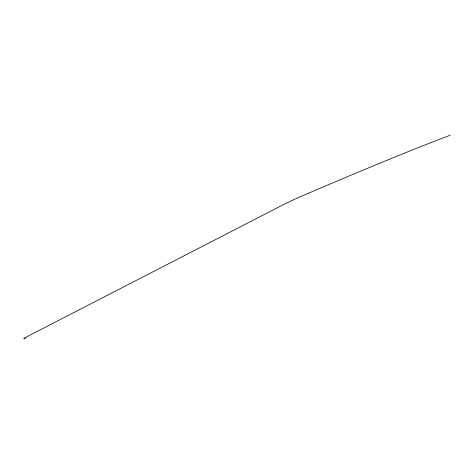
<?xml version="1.0" encoding="UTF-8"?>
<svg xmlns="http://www.w3.org/2000/svg" width="474" height="474" viewBox="0 0 474 474"><rect width="100%" height="100%" fill="white"/><g stroke="black" fill="none" stroke-linecap="round" stroke-linejoin="round"><path stroke-width="0.71" d="M25.981 338.11A34.904 1.037 -24.9 0 1 29.459 335.414L282.125 205.301A14.771 0.438 -24.9 0 1 302.436 195.815A708.968 21.034 -24.9 0 1 450.3 135.214"/></g></svg>
